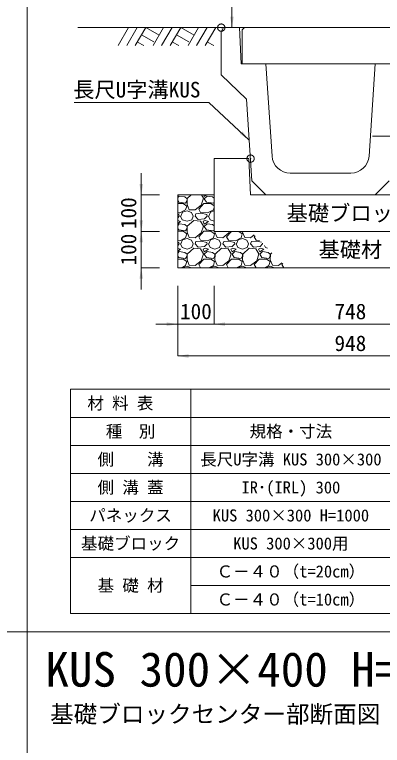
# Model space of a CAD drawing. Units: millimetres at full size, sheet at 1:40. Extents: x 206103 to 244503, y 883348 to 903496.
# Drawn here: x 221269 to 222278, y 899136 to 901144 of the extents above; entities that cross this region are included whole.
import ezdxf
from ezdxf.enums import TextEntityAlignment as Align

# ---------------------------------------------------------------- set-up
doc = ezdxf.new("R2010")
doc.units = ezdxf.units.MM
doc.header["$LTSCALE"] = 40
doc.header["$PDMODE"] = 32
doc.header["$PDSIZE"] = 20
doc.linetypes.add('USER1', pattern=[28.575, 19.05, -3.175, 3.175, -3.175])
for name, color, linetype, lineweight in [('0_2', 7, 'Continuous', 20), ('Defpoints_3', 8, 'Continuous', 0), ('図枠', 5, 'Continuous', 13), ('基礎ブロック', 2, 'Continuous', 13), ('基礎材', 7, 'Continuous', 15), ('寸法・材料表', 7, 'Continuous', 13), ('寸法線', 7, 'Continuous', 13), ('引出線', 4, 'Continuous', 13), ('本体', 2, 'Continuous', 13), ('補助線', 8, 'USER1', 13), ('ﾊｯﾁﾝｸﾞ', 7, 'Continuous', 5)]:
    doc.layers.add(name, color=color, linetype=linetype, lineweight=lineweight)
doc.layers.add('文字', color=7, linetype='Continuous')
doc.styles.add('ＭＳ ゴシック', font='')
doc.styles.get('ＭＳ ゴシック').set_extended_font_data('MS Gothic')

# ---------------------------------------------------------------- blocks, each defined once
blk = doc.blocks.new('filled_arrow')
at = {"color": 0, "linetype": 'Continuous', "lineweight": -2}
blk.add_solid([(7.5, 1.25), (0, 0), (7.5, -1.25)], dxfattribs=at)

msp = doc.modelspace()

# ---------------------------------------------------------------- linework, layer by layer
at = {"layer": '0_2'}
msp.add_line((221841.77, 901108.33), (221441.77, 901108.33), dxfattribs=at)
at = {"layer": 'Defpoints_3'}
for p, q in [((221421.89, 900114.77), (223208.53, 900114.77)), ((221421.89, 900114.77), (221421.89, 900037.33)), ((221751.89, 900114.77), (221751.89, 900037.33))]:
    msp.add_line(p, q, dxfattribs=at)
at = {"layer": '図枠'}
for p, q in [((221303.21, 903148.33), (221303.21, 883448.33)), ((206103.21, 899448.33), (223303.21, 899448.33))]:
    msp.add_line(p, q, dxfattribs=at)
at = {"layer": '基礎ブロック'}
for p, q in [((221911.21, 900748.33), (221816.21, 900748.33)), ((221816.21, 900748.33), (221816.21, 900648.33)), ((221916.21, 900648.33), (221911.21, 900748.33)), ((221816.21, 900648.33), (221816.21, 900548.33)), ((222464.21, 900648.33), (221916.21, 900648.33)), ((221816.21, 900548.33), (222564.21, 900548.33))]:
    msp.add_line(p, q, dxfattribs=at)
at = {"layer": '基礎材'}
for p, q in [((221716.21, 900648.33), (221716.21, 900448.33)), ((221716.21, 900448.33), (222664.21, 900448.33))]:
    msp.add_line(p, q, dxfattribs=at)
at = {"layer": '基礎材', "lineweight": 13}
msp.add_line((221816.21, 900648.33), (221716.21, 900648.33), dxfattribs=at)
at = {"layer": '寸法・材料表'}
for p, q in [((221421.89, 900037.33), (223208.53, 900037.33)), ((221421.89, 900037.33), (221421.89, 899498.33)), ((221751.89, 900037.33), (221751.89, 899498.33)), ((221421.89, 899960.33), (223208.53, 899960.33)), ((221421.89, 899883.33), (223208.53, 899883.33)), ((221421.89, 899806.33), (223208.53, 899806.33)), ((221421.89, 899729.33), (223208.53, 899729.33)), ((221421.89, 899652.33), (223208.53, 899652.33)), ((221751.89, 899575.33), (223208.53, 899575.33)), ((221421.89, 899498.33), (223208.53, 899498.33))]:
    msp.add_line(p, q, dxfattribs=at)
at = {"layer": '寸法線'}
for p, q in [((221865.21, 901108.33), (221865.21, 902108.33)), ((222310.21, 901108.33), (221865.21, 901108.33)), ((222440.77, 900809.71), (222250.77, 900809.71)), ((221616.21, 900488.33), (221616.21, 900708.33)), ((221666.21, 900648.33), (221616.21, 900648.33)), ((221616.21, 900388.33), (221616.21, 900608.33)), ((221666.21, 900548.33), (221616.21, 900548.33)), ((221666.21, 900548.33), (221616.21, 900548.33)), ((221666.21, 900448.33), (221616.21, 900448.33)), ((221716.21, 900398.33), (221716.21, 900293.39)), ((221716.21, 900398.33), (221716.21, 900205.89)), ((221816.21, 900398.33), (221816.21, 900293.39)), ((221816.21, 900398.33), (221816.21, 900293.39)), ((221656.21, 900293.39), (221876.21, 900293.39)), ((221816.21, 900293.39), (222564.21, 900293.39)), ((222664.21, 900205.89), (221716.21, 900205.89))]:
    msp.add_line(p, q, dxfattribs=at)
at = {"layer": '引出線'}
msp.add_lwpolyline([(221912.46, 900799.15), (221801.28, 900902.6), (221431.81, 900902.6)], dxfattribs=at)
at = {"layer": '本体'}
for p, q in [((221841.77, 901108.33), (221835.77, 901096.33)), ((221841.77, 901108.33), (221885.77, 901108.33)), ((221885.77, 901108.33), (221890.77, 901008.33)), ((221835.77, 900978.46), (221835.77, 901096.33)), ((221890.77, 901008.33), (221958.27, 901008.33)), ((221958.27, 901008.33), (221975.16, 900755)), ((222258.27, 901008.33), (222241.38, 900755)), ((222325.77, 901008.33), (222258.27, 901008.33)), ((221905.27, 900911.33), (221835.77, 900978.46)), ((221905.27, 900911.33), (221919.64, 900686.96)), ((222025.05, 900708.33), (222191.49, 900708.33)), ((221958.27, 900648.33), (221919.64, 900686.96)), ((222258.27, 900648.33), (222296.9, 900686.96)), ((221958.27, 900648.33), (222258.27, 900648.33))]:
    msp.add_line(p, q, dxfattribs=at)
at = {"layer": '本体', "lineweight": 20}
msp.add_lwpolyline([(221893.27, 901008.33), (221893.27, 901102.33), (221899.27, 901108.33), (222317.27, 901108.33), (222323.27, 901102.33), (222323.27, 901008.33)], close=True, dxfattribs=at)
at = {"layer": '本体'}
for centre, start, end in [((222025.05, 900758.33), 183.81407, 270), ((222191.49, 900758.33), 270, 356.18593)]:
    msp.add_arc(centre, 50, start, end, dxfattribs=at)
at = {"layer": '補助線'}
for p in [(221835.77, 901108.33), (221916.21, 900748.33)]:
    msp.add_point(p, dxfattribs=at)
at = {"layer": 'ﾊｯﾁﾝｸﾞ', "lineweight": 9}
for p, q in [((221581.21, 901108.33), (221552.56, 901058.71)), ((221604.83, 901108.33), (221576.19, 901058.71)), ((221628.46, 901108.33), (221599.81, 901058.71)), ((221628.46, 901108.33), (221665.02, 901087.22)), ((221677.21, 901108.33), (221648.56, 901058.71)), ((221700.84, 901108.33), (221672.18, 901058.71)), ((221724.46, 901108.33), (221695.81, 901058.71)), ((221724.46, 901108.33), (221761.02, 901087.22)), ((221773.21, 901108.33), (221744.56, 901058.71)), ((221796.83, 901108.33), (221768.18, 901058.71)), ((221820.46, 901108.33), (221791.81, 901058.71)), ((221617.03, 901088.55), (221650.45, 901069.26)), ((221713.03, 901088.55), (221746.45, 901069.26)), ((221605.61, 901068.76), (221623.03, 901058.71)), ((221701.61, 901068.76), (221719.03, 901058.71)), ((221797.61, 901068.76), (221815.02, 901058.71))]:
    msp.add_line(p, q, dxfattribs=at)
at = {"layer": 'ﾊｯﾁﾝｸﾞ'}
for p, q in [((221716.21, 900646.57), (221719.13, 900648.33)), ((221720.51, 900645.35), (221716.21, 900641.04)), ((221735.75, 900643.06), (221720.51, 900645.35)), ((221753.39, 900648.33), (221742.61, 900638.49)), ((221786.8, 900639.25), (221781.26, 900648.33)), ((221787.59, 900648.33), (221789.09, 900644.58)), ((221789.09, 900644.58), (221795.33, 900648.33)), ((221796.71, 900645.35), (221789.09, 900637.73)), ((221811.95, 900643.06), (221796.71, 900645.35)), ((221716.21, 900632.75), (221718.99, 900628.58)), ((221716.21, 900624.77), (221731.18, 900624.77)), ((221718.99, 900628.58), (221738.04, 900626.3)), ((221731.18, 900624.77), (221741.08, 900617.91)), ((221741.85, 900637.73), (221735.75, 900643.06)), ((221738.04, 900626.3), (221741.85, 900633.15)), ((221742.61, 900638.49), (221741.85, 900622.49)), ((221741.85, 900633.15), (221741.85, 900637.73)), ((221773.85, 900609.53), (221787.57, 900624.77)), ((221780.71, 900620.2), (221786.8, 900639.25)), ((221787.57, 900624.77), (221807.38, 900624.77)), ((221789.09, 900637.73), (221795.19, 900628.58)), ((221795.19, 900628.58), (221814.24, 900626.3)), ((221807.38, 900624.77), (221816.21, 900618.66)), ((221816.21, 900639.34), (221811.95, 900643.06)), ((221814.24, 900626.3), (221816.21, 900629.84)), ((221738.04, 900607.25), (221722.03, 900598.86)), ((221729.65, 900601.15), (221741.85, 900604.96)), ((221741.08, 900617.91), (221738.04, 900607.25)), ((221741.85, 900622.49), (221747.94, 900608.01)), ((221741.85, 900604.96), (221754.04, 900600.39)), ((221747.94, 900608.01), (221763.94, 900607.25)), ((221763.94, 900607.25), (221780.71, 900620.2)), ((221779.18, 900600.39), (221773.85, 900609.53)), ((221814.24, 900607.25), (221798.23, 900598.86)), ((221805.85, 900601.15), (221816.21, 900604.38)), ((221816.21, 900614.14), (221814.24, 900607.25)), ((221722.03, 900598.86), (221716.21, 900599.33)), ((221719.75, 900594.29), (221716.21, 900595.18)), ((221720.51, 900590.48), (221716.21, 900585.7)), ((221720.51, 900590.48), (221719.75, 900594.29)), ((221724.32, 900590.48), (221728.89, 900579.81)), ((221725.08, 900590.48), (221729.65, 900601.15)), ((221754.04, 900600.39), (221758.61, 900590.48)), ((221754.8, 900579.81), (221758.61, 900590.48)), ((221763.94, 900590.48), (221766.23, 900596.58)), ((221772.33, 900581.34), (221763.94, 900590.48)), ((221780.71, 900598.1), (221766.23, 900596.58)), ((221798.23, 900598.86), (221779.18, 900600.39)), ((221795.95, 900594.29), (221780.71, 900598.1)), ((221796.71, 900590.48), (221789.85, 900582.86)), ((221796.71, 900590.48), (221795.95, 900594.29)), ((221800.52, 900590.48), (221805.09, 900579.81)), ((221801.28, 900590.48), (221805.85, 900601.15)), ((221724.32, 900575.24), (221716.21, 900577.95)), ((221716.21, 900570.37), (221724.32, 900575.24)), ((221720.51, 900569.15), (221716.21, 900564.84)), ((221735.75, 900566.86), (221720.51, 900569.15)), ((221728.89, 900579.81), (221741.85, 900576)), ((221741.85, 900561.53), (221735.75, 900566.86)), ((221741.85, 900576), (221754.8, 900579.81)), ((221760.13, 900578.29), (221742.61, 900562.29)), ((221778.42, 900576.77), (221760.13, 900578.29)), ((221789.85, 900582.86), (221772.33, 900581.34)), ((221786.8, 900563.05), (221778.42, 900576.77)), ((221791.38, 900578.29), (221786.04, 900576)), ((221786.04, 900576), (221789.09, 900568.38)), ((221789.09, 900568.38), (221800.52, 900575.24)), ((221796.71, 900569.15), (221789.09, 900561.53)), ((221800.52, 900575.24), (221791.38, 900578.29)), ((221811.95, 900566.86), (221796.71, 900569.15)), ((221805.09, 900579.81), (221816.21, 900576.55)), ((221816.21, 900563.14), (221811.95, 900566.86)), ((221716.21, 900556.55), (221718.99, 900552.38)), ((221716.21, 900548.57), (221731.18, 900548.57)), ((221718.99, 900552.38), (221738.04, 900550.1)), ((221731.18, 900548.57), (221741.08, 900541.71)), ((221738.04, 900550.1), (221741.85, 900556.95)), ((221742.61, 900562.29), (221741.85, 900546.29)), ((221741.85, 900556.95), (221741.85, 900561.53)), ((221741.85, 900546.29), (221747.94, 900531.81)), ((221763.94, 900531.05), (221780.71, 900544)), ((221773.85, 900533.33), (221787.57, 900548.57)), ((221780.71, 900544), (221786.8, 900563.05)), ((221787.57, 900548.57), (221807.38, 900548.57)), ((221789.09, 900561.53), (221795.19, 900552.38)), ((221795.19, 900552.38), (221814.24, 900550.1)), ((221807.38, 900548.57), (221817.28, 900541.71)), ((221814.24, 900550.1), (221816.21, 900553.64)), ((221818.14, 900548.33), (221818.05, 900546.29)), ((221818.05, 900546.29), (221824.14, 900531.81)), ((221840.14, 900531.05), (221856.91, 900544)), ((221850.05, 900533.33), (221863.55, 900548.33)), ((221856.91, 900544), (221858.29, 900548.33)), ((221883.93, 900548.33), (221893.48, 900541.71)), ((221894.34, 900548.33), (221894.25, 900546.29)), ((221894.25, 900546.29), (221900.34, 900531.81)), ((221722.03, 900522.66), (221716.21, 900523.13)), ((221738.04, 900531.05), (221722.03, 900522.66)), ((221725.08, 900514.28), (221729.65, 900524.95)), ((221729.65, 900524.95), (221741.85, 900528.76)), ((221741.08, 900541.71), (221738.04, 900531.05)), ((221741.85, 900528.76), (221754.04, 900524.19)), ((221747.94, 900531.81), (221763.94, 900531.05)), ((221754.04, 900524.19), (221758.61, 900514.28)), ((221779.18, 900524.19), (221773.85, 900533.33)), ((221798.23, 900522.66), (221779.18, 900524.19)), ((221814.24, 900531.05), (221798.23, 900522.66)), ((221801.28, 900514.28), (221805.85, 900524.95)), ((221805.85, 900524.95), (221818.05, 900528.76)), ((221817.28, 900541.71), (221814.24, 900531.05)), ((221818.05, 900528.76), (221830.24, 900524.19)), ((221824.14, 900531.81), (221840.14, 900531.05)), ((221830.24, 900524.19), (221834.81, 900514.28)), ((221855.38, 900524.19), (221850.05, 900533.33)), ((221874.43, 900522.66), (221855.38, 900524.19)), ((221890.44, 900531.05), (221874.43, 900522.66)), ((221877.48, 900514.28), (221882.05, 900524.95)), ((221882.05, 900524.95), (221894.25, 900528.76)), ((221893.48, 900541.71), (221890.44, 900531.05)), ((221894.25, 900528.76), (221906.44, 900524.19)), ((221900.34, 900531.81), (221916.34, 900531.05)), ((221906.44, 900524.19), (221911.01, 900514.28)), ((221916.34, 900531.05), (221926.02, 900538.52)), ((221926.25, 900533.33), (221928.6, 900535.94)), ((221931.58, 900524.19), (221926.25, 900533.33)), ((221941.11, 900523.43), (221931.58, 900524.19)), ((221719.75, 900518.09), (221716.21, 900518.98)), ((221720.51, 900514.28), (221716.21, 900509.5)), ((221720.51, 900514.28), (221719.75, 900518.09)), ((221724.32, 900514.28), (221728.89, 900503.61)), ((221728.89, 900503.61), (221741.85, 900499.8)), ((221741.85, 900499.8), (221754.8, 900503.61)), ((221754.8, 900503.61), (221758.61, 900514.28)), ((221763.94, 900514.28), (221766.23, 900520.38)), ((221772.33, 900505.14), (221763.94, 900514.28)), ((221780.71, 900521.9), (221766.23, 900520.38)), ((221789.85, 900506.66), (221772.33, 900505.14)), ((221795.95, 900518.09), (221780.71, 900521.9)), ((221796.71, 900514.28), (221789.85, 900506.66)), ((221796.71, 900514.28), (221795.95, 900518.09)), ((221800.52, 900514.28), (221805.09, 900503.61)), ((221805.09, 900503.61), (221818.05, 900499.8)), ((221818.05, 900499.8), (221831, 900503.61)), ((221831, 900503.61), (221834.81, 900514.28)), ((221840.14, 900514.28), (221842.43, 900520.38)), ((221848.53, 900505.14), (221840.14, 900514.28)), ((221856.91, 900521.9), (221842.43, 900520.38)), ((221866.05, 900506.66), (221848.53, 900505.14)), ((221872.15, 900518.09), (221856.91, 900521.9)), ((221872.91, 900514.28), (221866.05, 900506.66)), ((221872.91, 900514.28), (221872.15, 900518.09)), ((221876.72, 900514.28), (221881.29, 900503.61)), ((221881.29, 900503.61), (221894.25, 900499.8)), ((221894.25, 900499.8), (221907.2, 900503.61)), ((221907.2, 900503.61), (221911.01, 900514.28)), ((221916.34, 900514.28), (221918.63, 900520.38)), ((221924.73, 900505.14), (221916.34, 900514.28)), ((221933.11, 900521.9), (221918.63, 900520.38)), ((221942.25, 900506.66), (221924.73, 900505.14)), ((221945.81, 900518.73), (221933.11, 900521.9)), ((221949.11, 900514.28), (221942.25, 900506.66)), ((221949.11, 900514.28), (221948.82, 900515.71)), ((221954.92, 900509.62), (221957.49, 900503.61)), ((221957.49, 900503.61), (221962.35, 900502.18)), ((221724.32, 900499.04), (221716.21, 900501.75)), ((221716.21, 900494.17), (221724.32, 900499.04)), ((221720.51, 900492.95), (221716.21, 900488.64)), ((221735.75, 900490.66), (221720.51, 900492.95)), ((221741.85, 900485.33), (221735.75, 900490.66)), ((221742.61, 900486.09), (221741.85, 900470.09)), ((221741.85, 900480.75), (221741.85, 900485.33)), ((221760.13, 900502.09), (221742.61, 900486.09)), ((221778.42, 900500.57), (221760.13, 900502.09)), ((221786.8, 900486.85), (221778.42, 900500.57)), ((221780.71, 900467.8), (221786.8, 900486.85)), ((221791.38, 900502.09), (221786.04, 900499.8)), ((221786.04, 900499.8), (221789.09, 900492.18)), ((221789.09, 900492.18), (221800.52, 900499.04)), ((221796.71, 900492.95), (221789.09, 900485.33)), ((221789.09, 900485.33), (221795.19, 900476.18)), ((221800.52, 900499.04), (221791.38, 900502.09)), ((221811.95, 900490.66), (221796.71, 900492.95)), ((221818.05, 900485.33), (221811.95, 900490.66)), ((221818.81, 900486.09), (221818.05, 900470.09)), ((221818.05, 900480.75), (221818.05, 900485.33)), ((221836.33, 900502.09), (221818.81, 900486.09)), ((221854.62, 900500.57), (221836.33, 900502.09)), ((221863, 900486.85), (221854.62, 900500.57)), ((221856.91, 900467.8), (221863, 900486.85)), ((221867.58, 900502.09), (221862.24, 900499.8)), ((221862.24, 900499.8), (221865.29, 900492.18)), ((221865.29, 900492.18), (221876.72, 900499.04)), ((221872.91, 900492.95), (221865.29, 900485.33)), ((221865.29, 900485.33), (221871.39, 900476.18)), ((221876.72, 900499.04), (221867.58, 900502.09)), ((221888.15, 900490.66), (221872.91, 900492.95)), ((221894.25, 900485.33), (221888.15, 900490.66)), ((221895.01, 900486.09), (221894.25, 900470.09)), ((221894.25, 900480.75), (221894.25, 900485.33)), ((221912.53, 900502.09), (221895.01, 900486.09)), ((221930.82, 900500.57), (221912.53, 900502.09)), ((221939.2, 900486.85), (221930.82, 900500.57)), ((221933.11, 900467.8), (221939.2, 900486.85)), ((221943.78, 900502.09), (221938.44, 900499.8)), ((221938.44, 900499.8), (221941.49, 900492.18)), ((221941.49, 900492.18), (221952.92, 900499.04)), ((221949.11, 900492.95), (221941.49, 900485.33)), ((221941.49, 900485.33), (221947.59, 900476.18)), ((221952.92, 900499.04), (221943.78, 900502.09)), ((221964.35, 900490.66), (221949.11, 900492.95)), ((221970.45, 900485.33), (221964.35, 900490.66)), ((221971.21, 900486.09), (221970.45, 900470.09)), ((221970.45, 900480.75), (221970.45, 900485.33)), ((221974.99, 900489.54), (221971.21, 900486.09)), ((221716.21, 900480.35), (221718.99, 900476.18)), ((221716.21, 900472.37), (221731.18, 900472.37)), ((221718.99, 900476.18), (221738.04, 900473.9)), ((221731.18, 900472.37), (221741.08, 900465.51)), ((221738.04, 900473.9), (221741.85, 900480.75)), ((221741.08, 900465.51), (221738.04, 900454.85)), ((221741.85, 900470.09), (221747.94, 900455.61)), ((221763.94, 900454.85), (221780.71, 900467.8)), ((221773.85, 900457.13), (221787.57, 900472.37)), ((221787.57, 900472.37), (221807.38, 900472.37)), ((221795.19, 900476.18), (221814.24, 900473.9)), ((221807.38, 900472.37), (221817.28, 900465.51)), ((221814.24, 900473.9), (221818.05, 900480.75)), ((221817.28, 900465.51), (221814.24, 900454.85)), ((221818.05, 900470.09), (221824.14, 900455.61)), ((221840.14, 900454.85), (221856.91, 900467.8)), ((221850.05, 900457.13), (221863.77, 900472.37)), ((221863.77, 900472.37), (221883.58, 900472.37)), ((221871.39, 900476.18), (221890.44, 900473.9)), ((221883.58, 900472.37), (221893.48, 900465.51)), ((221890.44, 900473.9), (221894.25, 900480.75)), ((221893.48, 900465.51), (221890.44, 900454.85)), ((221894.25, 900470.09), (221900.34, 900455.61)), ((221916.34, 900454.85), (221933.11, 900467.8)), ((221926.25, 900457.13), (221939.97, 900472.37)), ((221939.97, 900472.37), (221959.78, 900472.37)), ((221947.59, 900476.18), (221966.64, 900473.9)), ((221959.78, 900472.37), (221969.68, 900465.51)), ((221966.64, 900473.9), (221970.45, 900480.75)), ((221969.68, 900465.51), (221966.64, 900454.85)), ((221970.45, 900470.09), (221976.54, 900455.61)), ((221738.04, 900454.85), (221725.6, 900448.33)), ((221729.48, 900448.33), (221729.65, 900448.75)), ((221729.65, 900448.75), (221741.85, 900452.56)), ((221741.85, 900452.56), (221753.13, 900448.33)), ((221747.94, 900455.61), (221763.94, 900454.85)), ((221778.99, 900448.33), (221773.85, 900457.13)), ((221814.24, 900454.85), (221801.8, 900448.33)), ((221805.68, 900448.33), (221805.85, 900448.75)), ((221805.85, 900448.75), (221818.05, 900452.56)), ((221818.05, 900452.56), (221829.33, 900448.33)), ((221824.14, 900455.61), (221840.14, 900454.85)), ((221855.19, 900448.33), (221850.05, 900457.13)), ((221890.44, 900454.85), (221878, 900448.33)), ((221881.88, 900448.33), (221882.05, 900448.75)), ((221882.05, 900448.75), (221894.25, 900452.56)), ((221894.25, 900452.56), (221905.53, 900448.33)), ((221900.34, 900455.61), (221916.34, 900454.85)), ((221931.39, 900448.33), (221926.25, 900457.13)), ((221966.64, 900454.85), (221954.2, 900448.33)), ((221958.08, 900448.33), (221958.25, 900448.75)), ((221958.25, 900448.75), (221970.45, 900452.56)), ((221970.45, 900452.56), (221981.73, 900448.33)), ((221976.54, 900455.61), (221992.54, 900454.85)), ((221992.54, 900454.85), (222002.22, 900462.32)), ((222002.45, 900457.13), (222004.8, 900459.74)), ((222007.59, 900448.33), (222002.45, 900457.13))]:
    msp.add_line(p, q, dxfattribs=at)

# ---------------------------------------------------------------- block references
at = {"layer": '寸法線', "xscale": 4, "yscale": 4}
for p, rotation in [((221865.21, 901108.33), 90), ((221616.21, 900648.33), 90), ((221616.21, 900548.33), 90), ((221616.21, 900548.33), 270), ((221616.21, 900448.33), 270), ((221716.21, 900293.39), 180)]:
    msp.add_blockref('filled_arrow', p, dxfattribs=dict(at, rotation=rotation))
for p in [(221816.21, 900293.39), (221816.21, 900293.39), (221716.21, 900205.89)]:
    msp.add_blockref('filled_arrow', p, dxfattribs=at)
at = {"layer": '引出線', "xscale": 4, "yscale": 4, "rotation": 137.1}
msp.add_blockref('filled_arrow', (221912.46, 900799.15), dxfattribs=at)

# ---------------------------------------------------------------- texts
at = {"layer": '0_2', "style": 'ＭＳ ゴシック'}
msp.add_text('基礎ブロックセンター部断面図', height=47.47, dxfattribs=at).set_placement((221365.97, 899183.91), align=Align.BOTTOM_LEFT)
at = {"layer": '寸法・材料表', "style": 'ＭＳ ゴシック'}
msp.add_text('\u3000材 料 表', height=33.23, dxfattribs=at).set_placement((221422.94, 900076.05), align=Align.MIDDLE_LEFT)
for s, p in [('種\u3000別', (221586.89, 899998.83)), ('規格・寸法', (222026.89, 899998.83)), ('側\u3000\u3000溝', (221586.89, 899921.83)), ('長尺U字溝 KUS 300×300', (222026.89, 899921.83)), ('側 溝 蓋', (221586.89, 899844.83)), ('IR･(IRL) 300', (222026.89, 899844.83)), ('パネックス', (221586.89, 899767.83)), ('KUS 300×300 H=1000', (222026.89, 899767.83)), ('基礎ブロック', (221586.89, 899690.83)), ('KUS 300×300用', (222026.89, 899690.83)), ('Ｃ－４０（t=20cm）', (222026.89, 899613.83)), ('基 礎 材', (221586.89, 899575.33)), ('Ｃ－４０（t=10cm）', (222026.89, 899536.83))]:
    msp.add_text(s, height=33.23, dxfattribs=at).set_placement(p, align=Align.MIDDLE_CENTER)
at = {"layer": '寸法線', "style": 'ＭＳ ゴシック'}
for p in [(221581.21, 900598.33), (221581.21, 900498.33)]:
    msp.add_text('100', height=42.72, rotation=90, dxfattribs=at).set_placement(p, align=Align.MIDDLE_CENTER)
for s, p in [('100', (221766.21, 900328.39)), ('748', (222190.21, 900328.39)), ('948', (222190.21, 900240.89))]:
    msp.add_text(s, height=42.72, dxfattribs=at).set_placement(p, align=Align.MIDDLE_CENTER)
at = {"layer": '引出線', "style": 'ＭＳ ゴシック'}
msp.add_text('長尺U字溝KUS', height=42.72, dxfattribs=at).set_placement((221604.05, 900959.12), align=Align.TOP_CENTER)
at = {"layer": '文字', "style": 'ＭＳ ゴシック'}
for s, p in [('基礎ブロック', (222190.21, 900598.33)), ('基礎材', (222190.21, 900498.33))]:
    msp.add_text(s, height=42.72, dxfattribs=at).set_placement(p, align=Align.MIDDLE_CENTER)
msp.add_text('KUS 300×400 H=1000', height=94.94, dxfattribs=at).set_placement((221353.21, 899268.83), align=Align.BOTTOM_LEFT)

doc.saveas('drawing.dxf')
